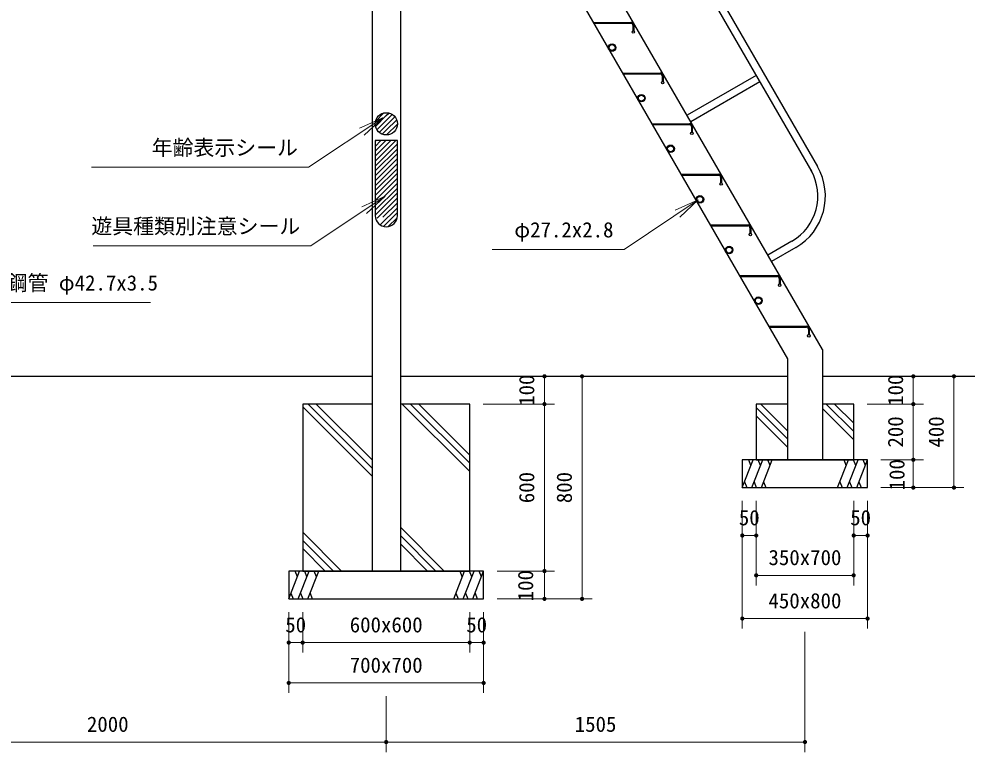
# Model space of a CAD drawing. Units: millimetres at full size, sheet at 1:30. Extents: x 450 to 12150, y 450 to 8460.
# Drawn here: x 4214 to 7619, y 1859 to 4494 of the extents above; entities that cross this region are included whole.
import ezdxf
from ezdxf.enums import TextEntityAlignment as Align

# ---------------------------------------------------------------- set-up
doc = ezdxf.new("R2010")
doc.units = ezdxf.units.MM
doc.header["$LTSCALE"] = 30
for name, color, linetype, lineweight in [('D-STR-DIM\u3000寸法線、寸法値', 7, 'Continuous', 13), ('D-STR-HTXT\u3000旗上げ', 7, 'Continuous', 13), ('D-STR\u3000構造物外形線', 1, 'Continuous', 25)]:
    doc.layers.add(name, color=color, linetype=linetype, lineweight=lineweight)
doc.styles.add('ＭＳ ゴシック', font='')
doc.styles.get('ＭＳ ゴシック').set_extended_font_data('MS Gothic')

# ---------------------------------------------------------------- blocks, each defined once
blk = doc.blocks.new('filled_dot')
at = {"color": 0, "linetype": 'Continuous', "lineweight": -2, "const_width": 1.25}
blk.add_lwpolyline([(-0.625, 0, 1), (0.625, 0, 1)], format="xyb", close=True, dxfattribs=at)
blk = doc.blocks.new('open_arrow')
at = {"color": 0, "linetype": 'Continuous', "lineweight": -2}
blk.add_lwpolyline([(7.5, 1.25), (0, 0), (7.5, -1.25)], dxfattribs=at)

msp = doc.modelspace()

# ---------------------------------------------------------------- linework, layer by layer
at = {"layer": 'D-STR-DIM\u3000寸法線、寸法値'}
for p, q in [((5880.79, 3209.35), (6137.24, 3209.35)), ((5928.49, 3209.35), (6272.24, 3209.35)), ((6101.24, 3109.35), (6101.24, 3209.35)), ((6236.24, 2409.35), (6236.24, 3209.35)), ((7259.72, 3209.35), (7461.93, 3209.35)), ((7307.42, 3209.35), (7607.93, 3209.35)), ((7425.93, 3109.35), (7425.93, 3209.35)), ((7571.93, 2809.35), (7571.93, 3209.35)), ((5880.79, 3109.35), (6137.24, 3109.35)), ((5880.79, 3109.35), (6137.24, 3109.35)), ((6101.24, 2509.35), (6101.24, 3109.35)), ((7259.72, 3109.35), (7461.93, 3109.35)), ((7259.72, 3109.35), (7461.93, 3109.35)), ((7425.93, 2909.35), (7425.93, 3109.35)), ((7309.72, 2909.35), (7461.93, 2909.35)), ((7309.72, 2909.35), (7461.93, 2909.35)), ((7425.93, 2809.35), (7425.93, 2909.35)), ((7309.72, 2809.35), (7461.93, 2809.35)), ((7309.72, 2809.35), (7607.93, 2809.35)), ((6811.72, 2761.35), (6811.72, 2601.1)), ((6811.72, 2761.35), (6811.72, 2302.55)), ((6861.72, 2761.35), (6861.72, 2601.1)), ((6861.72, 2761.35), (6861.72, 2457.94)), ((7211.72, 2761.35), (7211.72, 2457.94)), ((7211.72, 2761.35), (7211.72, 2601.1)), ((7261.72, 2761.35), (7261.72, 2601.1)), ((7261.72, 2761.35), (7261.72, 2302.55)), ((6861.72, 2637.1), (6811.72, 2637.1)), ((7261.72, 2637.1), (7211.72, 2637.1)), ((5930.79, 2509.35), (6137.24, 2509.35)), ((5930.79, 2509.35), (6137.24, 2509.35)), ((6101.24, 2409.35), (6101.24, 2509.35)), ((7211.72, 2493.94), (6861.72, 2493.94)), ((5930.79, 2409.35), (6137.24, 2409.35)), ((5930.79, 2409.35), (6272.24, 2409.35)), ((5182.79, 2361.35), (5182.79, 2216.13)), ((5182.79, 2361.35), (5182.79, 2071.13)), ((5232.79, 2361.35), (5232.79, 2216.13)), ((5232.79, 2361.35), (5232.79, 2216.13)), ((5832.79, 2361.35), (5832.79, 2216.13)), ((5832.79, 2361.35), (5832.79, 2216.13)), ((5882.79, 2361.35), (5882.79, 2216.13)), ((5882.79, 2361.35), (5882.79, 2071.13)), ((7261.72, 2338.55), (6811.72, 2338.55)), ((7036.72, 2290.55), (7036.72, 1858.74)), ((5232.79, 2252.13), (5182.79, 2252.13)), ((5832.79, 2252.13), (5232.79, 2252.13)), ((5882.79, 2252.13), (5832.79, 2252.13)), ((5882.79, 2107.13), (5182.79, 2107.13)), ((5532.79, 2059.13), (5532.79, 1858.74)), ((5532.79, 2059.13), (5532.79, 1858.74)), ((5532.79, 1894.74), (3532.79, 1894.74)), ((5532.79, 1894.74), (7036.72, 1894.74))]:
    msp.add_line(p, q, dxfattribs=at)
at = {"layer": 'D-STR-HTXT\u3000旗上げ'}
for points in [[(5520.31, 4138.81), (5254.31, 3960.61), (5242.31, 3960.61), (4473.79, 3960.61), (4858.05, 3960.61)], [(5528.62, 3856.49), (5262.62, 3678.29), (5250.62, 3678.29), (4479.84, 3678.29), (4865.23, 3678.29)], [(6653.71, 3843.65), (6387.71, 3665.45), (6375.71, 3665.45), (5912.96, 3665.45), (6144.34, 3665.45)], [(3540.57, 3745.76), (3860.92, 3474.56), (3872.92, 3474.56), (4686.74, 3474.56), (4279.83, 3474.56)]]:
    msp.add_lwpolyline(points, dxfattribs=at)
at = {"layer": 'D-STR\u3000構造物外形線'}
for p, q in [((6104.16, 5602.4), (7061.24, 3944.69)), ((6127.72, 5616), (7081.97, 3963.18)), ((7099.22, 3306.1), (6000.38, 5209.35)), ((5886.75, 5156.15), (6974.22, 3272.61)), ((5481.99, 5120.37), (5481.99, 2509.35)), ((5583.59, 5120.37), (5583.59, 2509.35)), ((6278.95, 4481.35), (6411.99, 4481.35)), ((6278.95, 4478.15), (6278.95, 4481.35)), ((6278.95, 4478.15), (6411.99, 4478.15)), ((6418.75, 4471.35), (6418.75, 4451.35)), ((6421.95, 4471.35), (6421.95, 4451.35)), ((6421.95, 4451.35), (6418.75, 4451.35)), ((6421.95, 4451.35), (6418.75, 4451.35)), ((6384.03, 4299.35), (6517.07, 4299.35)), ((6384.03, 4296.15), (6384.03, 4299.35)), ((6384.03, 4296.15), (6517.06, 4296.15)), ((6861.43, 4290.76), (6613.4, 4147.56)), ((6523.83, 4289.35), (6523.83, 4269.35)), ((6527.03, 4269.35), (6523.83, 4269.35)), ((6527.03, 4269.35), (6523.83, 4269.35)), ((6527.03, 4289.35), (6527.03, 4269.35)), ((6875.03, 4267.2), (6627, 4124)), ((5493.93, 4125.17), (5524.56, 4155.8)), ((5533.03, 4146.59), (5542.1, 4155.66)), ((5494.07, 4107.63), (5533.03, 4146.59)), ((5499.3, 4095.19), (5533.03, 4128.91)), ((5533.03, 4128.91), (5554.54, 4150.43)), ((5533.03, 4111.23), (5563.91, 4142.12)), ((5533.03, 4093.56), (5570.41, 4130.94)), ((5507.61, 4085.82), (5533.03, 4111.23)), ((5518.79, 4079.32), (5533.03, 4093.56)), ((5533.86, 4076.71), (5573.02, 4115.87)), ((6489.1, 4117.35), (6622.15, 4117.35)), ((6489.1, 4114.15), (6489.1, 4117.35)), ((6489.1, 4114.15), (6622.14, 4114.15)), ((6628.9, 4107.35), (6628.9, 4087.35)), ((6632.1, 4087.35), (6628.9, 4087.35)), ((6632.1, 4087.35), (6628.9, 4087.35)), ((6632.1, 4107.35), (6632.1, 4087.35)), ((5493.03, 4053.56), (5496.17, 4056.7)), ((5493.03, 4035.88), (5513.85, 4056.7)), ((5493.03, 4018.2), (5531.53, 4056.7)), ((5493.03, 4000.52), (5549.21, 4056.7)), ((5493.03, 3982.85), (5566.88, 4056.7)), ((5493.03, 3965.17), (5573.03, 4045.17)), ((5493.03, 3947.49), (5573.03, 4027.49)), ((5493.03, 3929.81), (5573.03, 4009.81)), ((5493.03, 3912.14), (5573.03, 3992.14)), ((5493.03, 3894.46), (5573.03, 3974.46)), ((5493.03, 3876.78), (5573.03, 3956.78)), ((5493.03, 3859.1), (5573.03, 3939.1)), ((5493.03, 3841.42), (5573.03, 3921.42)), ((6594.18, 3935.35), (6727.23, 3935.35)), ((6594.18, 3932.15), (6594.18, 3935.35)), ((6594.18, 3932.15), (6727.22, 3932.15)), ((6733.98, 3925.35), (6733.98, 3905.35)), ((6737.18, 3925.35), (6737.18, 3905.35)), ((5493.03, 3823.75), (5573.03, 3903.75)), ((5493.03, 3806.07), (5573.03, 3886.07)), ((6737.18, 3905.35), (6733.98, 3905.35)), ((6737.18, 3905.35), (6733.98, 3905.35)), ((5493.03, 3788.39), (5573.03, 3868.39)), ((5500.05, 3777.74), (5573.03, 3850.71)), ((5510.99, 3753.32), (5573.03, 3815.36)), ((5521.12, 3781.13), (5573.03, 3833.04)), ((5523.26, 3747.92), (5573.03, 3797.68)), ((5540.41, 3747.39), (5572.34, 3779.31)), ((6699.26, 3750.15), (6699.26, 3753.35)), ((6699.26, 3753.35), (6832.31, 3753.35)), ((6699.26, 3750.15), (6832.3, 3750.15)), ((6839.06, 3743.35), (6839.06, 3723.35)), ((6842.26, 3723.35), (6839.06, 3723.35)), ((6842.26, 3723.35), (6839.06, 3723.35)), ((6842.26, 3743.35), (6842.26, 3723.35)), ((6990.01, 3695.27), (6903.4, 3645.27)), ((7003.51, 3671.88), (6916.9, 3621.88)), ((6804.34, 3568.15), (6804.34, 3571.35)), ((6804.34, 3571.35), (6937.38, 3571.35)), ((6804.34, 3568.15), (6937.38, 3568.15)), ((6944.14, 3561.35), (6944.14, 3541.35)), ((6947.34, 3541.35), (6944.14, 3541.35)), ((6947.34, 3541.35), (6944.14, 3541.35)), ((6947.34, 3561.35), (6947.34, 3541.35)), ((6909.42, 3386.15), (6909.42, 3389.35)), ((6909.42, 3389.35), (7042.46, 3389.35)), ((6909.42, 3386.15), (6909.42, 3389.35)), ((6909.42, 3386.15), (7042.45, 3386.15)), ((7049.22, 3379.35), (7049.22, 3359.35)), ((7052.42, 3379.35), (7052.42, 3359.35)), ((7052.42, 3359.35), (7049.22, 3359.35)), ((7052.42, 3359.35), (7049.22, 3359.35)), ((7099.22, 3306.1), (7099.22, 2909.35)), ((6974.22, 3272.61), (6974.22, 2909.35)), ((3553.79, 3209.35), (5481.99, 3209.35)), ((5583.59, 3209.35), (6971.72, 3209.35)), ((7101.72, 3209.35), (7949.2, 3209.35)), ((5232.79, 3099.04), (5481.99, 2849.84)), ((5252.17, 3109.35), (5481.99, 2879.54)), ((5281.87, 3109.35), (5481.99, 2909.24)), ((5590.48, 3109.35), (5832.79, 2867.04)), ((5620.17, 3109.35), (5832.79, 2896.74)), ((5649.87, 3109.35), (5832.79, 2926.44)), ((6878.68, 3109.35), (6974.22, 3013.81)), ((6971.72, 3109.35), (6946.72, 3109.35)), ((7112.98, 3109.35), (7211.72, 3010.62)), ((7142.68, 3109.35), (7211.72, 3040.31)), ((6861.72, 3096.62), (6974.22, 2984.12)), ((6861.72, 3066.92), (6974.22, 2954.42)), ((7101.72, 3090.92), (7211.72, 2980.92)), ((6811.72, 2809.35), (6850.62, 2909.35)), ((6842.61, 2888.75), (6834.59, 2909.35)), ((6846.03, 2809.35), (6884.93, 2909.35)), ((6876.91, 2888.75), (6868.9, 2909.35)), ((6880.33, 2809.35), (6919.23, 2909.35)), ((6911.22, 2888.75), (6903.21, 2909.35)), ((7154.21, 2809.35), (7193.11, 2909.35)), ((7185.09, 2888.75), (7177.08, 2909.35)), ((7188.51, 2809.35), (7227.41, 2909.35)), ((7219.4, 2888.75), (7211.39, 2909.35)), ((7222.82, 2809.35), (7261.72, 2909.35)), ((7253.71, 2888.75), (7245.69, 2909.35)), ((6819.74, 2829.96), (6827.75, 2809.35)), ((6854.04, 2829.96), (6862.06, 2809.35)), ((6888.35, 2829.96), (6896.36, 2809.35)), ((7162.22, 2829.96), (7170.24, 2809.35)), ((7196.53, 2829.96), (7204.54, 2809.35)), ((7230.84, 2829.96), (7238.85, 2809.35)), ((5583.59, 2666.52), (5740.76, 2509.35)), ((5232.79, 2649.32), (5372.76, 2509.35)), ((5583.59, 2636.82), (5711.06, 2509.35)), ((5232.79, 2619.62), (5343.06, 2509.35)), ((5232.79, 2589.92), (5313.36, 2509.35)), ((5583.59, 2607.12), (5681.36, 2509.35)), ((5182.79, 2409.35), (5221.69, 2509.35)), ((5213.68, 2488.75), (5205.66, 2509.35)), ((5217.1, 2409.35), (5256, 2509.35)), ((5247.98, 2488.75), (5239.97, 2509.35)), ((5251.41, 2409.35), (5290.31, 2509.35)), ((5282.29, 2488.75), (5274.28, 2509.35)), ((5775.28, 2409.35), (5814.18, 2509.35)), ((5806.16, 2488.75), (5798.15, 2509.35)), ((5809.58, 2409.35), (5848.48, 2509.35)), ((5840.47, 2488.75), (5832.46, 2509.35)), ((5843.89, 2409.35), (5882.79, 2509.35)), ((5874.78, 2488.75), (5866.76, 2509.35)), ((5190.81, 2429.96), (5198.82, 2409.35)), ((5225.11, 2429.96), (5233.13, 2409.35)), ((5259.42, 2429.96), (5267.43, 2409.35)), ((5783.29, 2429.96), (5791.31, 2409.35)), ((5817.6, 2429.96), (5825.61, 2409.35)), ((5851.91, 2429.96), (5859.92, 2409.35))]:
    msp.add_line(p, q, dxfattribs=at)
for points in [[(5573.03, 3786.71), (5573.03, 4056.7), (5493.03, 4056.7), (5493.03, 3786.7)], [(5481.99, 3109.35), (5232.79, 3109.35), (5232.79, 2509.35)], [(5232.79, 2509.35), (5832.79, 2509.35), (5832.79, 3109.35), (5583.59, 3109.35)], [(6971.72, 3109.35), (6861.72, 3109.35), (6861.72, 2909.35)], [(6861.72, 2909.35), (7211.72, 2909.35), (7211.72, 3109.35), (7101.72, 3109.35)]]:
    msp.add_lwpolyline(points, dxfattribs=at)
for points in [[(6811.72, 2809.35), (7261.72, 2809.35), (7261.72, 2909.35), (6811.72, 2909.35)], [(5182.79, 2409.35), (5882.79, 2409.35), (5882.79, 2509.35), (5182.79, 2509.35)]]:
    msp.add_lwpolyline(points, close=True, dxfattribs=at)
for centre, radius in [((6420.35, 4446.85), 4.5), ((6344.18, 4391.07), 13.6), ((6344.18, 4391.07), 10.8), ((6525.43, 4264.85), 4.5), ((6449.26, 4209.07), 13.6), ((6449.26, 4209.07), 10.8), ((5533.03, 4116.7), 40), ((6630.5, 4082.85), 4.5), ((6554.34, 4027.07), 13.6), ((6554.34, 4027.07), 10.8), ((6735.58, 3900.85), 4.5), ((6659.41, 3845.07), 13.6), ((6659.41, 3845.07), 10.8), ((6840.66, 3718.85), 4.5), ((6764.49, 3663.07), 13.6), ((6764.49, 3663.07), 10.8), ((6945.74, 3536.85), 4.5), ((6869.57, 3481.07), 13.6), ((6869.57, 3481.07), 10.8), ((7050.82, 3354.85), 4.5)]:
    msp.add_circle(centre, radius, dxfattribs=at)
for centre, radius, start, end in [((2961.47, 6330.67), 2100, 297.32018, 315), ((6411.95, 4471.35), 10, 0, 90), ((6411.95, 4471.35), 6.8, 0, 90), ((6517.03, 4289.35), 10, 0, 90), ((6517.03, 4289.35), 6.8, 0, 90), ((6622.11, 4107.35), 10, 0, 90), ((6622.11, 4107.35), 6.8, 0, 90), ((6896.76, 3856.78), 186.5, 300, 30), ((6896.76, 3856.78), 213.5, 300, 30), ((6727.18, 3925.35), 10, 0, 90), ((6727.18, 3925.35), 6.8, 0, 90), ((5533.03, 3786.7), 40, 180.01353, 0.01353), ((6832.26, 3743.35), 10, 0, 90), ((6832.26, 3743.35), 6.8, 0, 90), ((6937.34, 3561.35), 10, 0, 90), ((6937.34, 3561.35), 6.8, 0, 90), ((7042.42, 3379.35), 10, 0, 90), ((7042.42, 3379.35), 6.8, 0, 90)]:
    msp.add_arc(centre, radius, start, end, dxfattribs=at)

# ---------------------------------------------------------------- block references
at = {"layer": 'D-STR-DIM\u3000寸法線、寸法値', "xscale": 6, "yscale": 6}
for p, rotation in [((6101.24, 3209.35), 270), ((6236.24, 3209.35), 270), ((7425.93, 3209.35), 270), ((7571.93, 3209.35), 270), ((6101.24, 3109.35), 90), ((6101.24, 3109.35), 270), ((7425.93, 3109.35), 90), ((7425.93, 3109.35), 270), ((7425.93, 2909.35), 90), ((7425.93, 2909.35), 270), ((7425.93, 2809.35), 90), ((7571.93, 2809.35), 90), ((6861.72, 2637.1), 180), ((7261.72, 2637.1), 180), ((6101.24, 2509.35), 90), ((6101.24, 2509.35), 270), ((7211.72, 2493.94), 180), ((6101.24, 2409.35), 90), ((6236.24, 2409.35), 90), ((7261.72, 2338.55), 180), ((5232.79, 2252.13), 180), ((5832.79, 2252.13), 180), ((5882.79, 2252.13), 180), ((5882.79, 2107.13), 180), ((5532.79, 1894.74), 180), ((7036.72, 1894.74), 180)]:
    msp.add_blockref('filled_dot', p, dxfattribs=dict(at, rotation=rotation))
for p in [(6811.72, 2637.1), (7211.72, 2637.1), (6861.72, 2493.94), (6811.72, 2338.55), (5182.79, 2252.13), (5232.79, 2252.13), (5832.79, 2252.13), (5182.79, 2107.13), (5532.79, 1894.74)]:
    msp.add_blockref('filled_dot', p, dxfattribs=at)
at = {"layer": 'D-STR-HTXT\u3000旗上げ', "xscale": 12, "yscale": 12, "rotation": 213.8}
for p in [(5520.31, 4138.81), (5528.62, 3856.49), (6653.71, 3843.65)]:
    msp.add_blockref('open_arrow', p, dxfattribs=at)

# ---------------------------------------------------------------- texts
at = {"layer": 'D-STR-DIM\u3000寸法線、寸法値', "style": 'ＭＳ ゴシック'}
for s, p in [('100', (6037.11, 3159.35)), ('100', (7361.8, 3159.35)), ('200', (7361.8, 3009.35)), ('400', (7507.8, 3009.35)), ('100', (7366.87, 2855.45)), ('600', (6037.11, 2809.35)), ('800', (6172.11, 2809.35)), ('100', (6033.15, 2456.83))]:
    msp.add_text(s, height=54.99, rotation=90, dxfattribs=at).set_placement(p, align=Align.MIDDLE_CENTER)
for s, p in [('50', (6836.72, 2701.24)), ('50', (7236.72, 2701.24)), ('350x700', (7036.72, 2558.07)), ('450x800', (7036.72, 2402.69)), ('50', (5207.79, 2316.26)), ('600x600', (5532.79, 2316.26)), ('50', (5857.79, 2316.26)), ('700x700', (5532.79, 2171.26)), ('2000', (4532.79, 1958.87)), ('1505', (6284.76, 1958.87))]:
    msp.add_text(s, height=54.99, dxfattribs=at).set_placement(p, align=Align.MIDDLE_CENTER)
at = {"layer": 'D-STR-HTXT\u3000旗上げ', "style": 'ＭＳ ゴシック'}
for s, p in [('年齢表示シール', (5215.68, 3987.24)), ('遊具種類別注意シール', (5223.99, 3704.93)), ('φ27.2x2.8', (6349.08, 3692.09)), ('受鋼管 φ42.7x3.5', (4713.13, 3501.19))]:
    msp.add_text(s, height=54.99, dxfattribs=at).set_placement(p, align=Align.BOTTOM_RIGHT)

doc.saveas('drawing.dxf')
